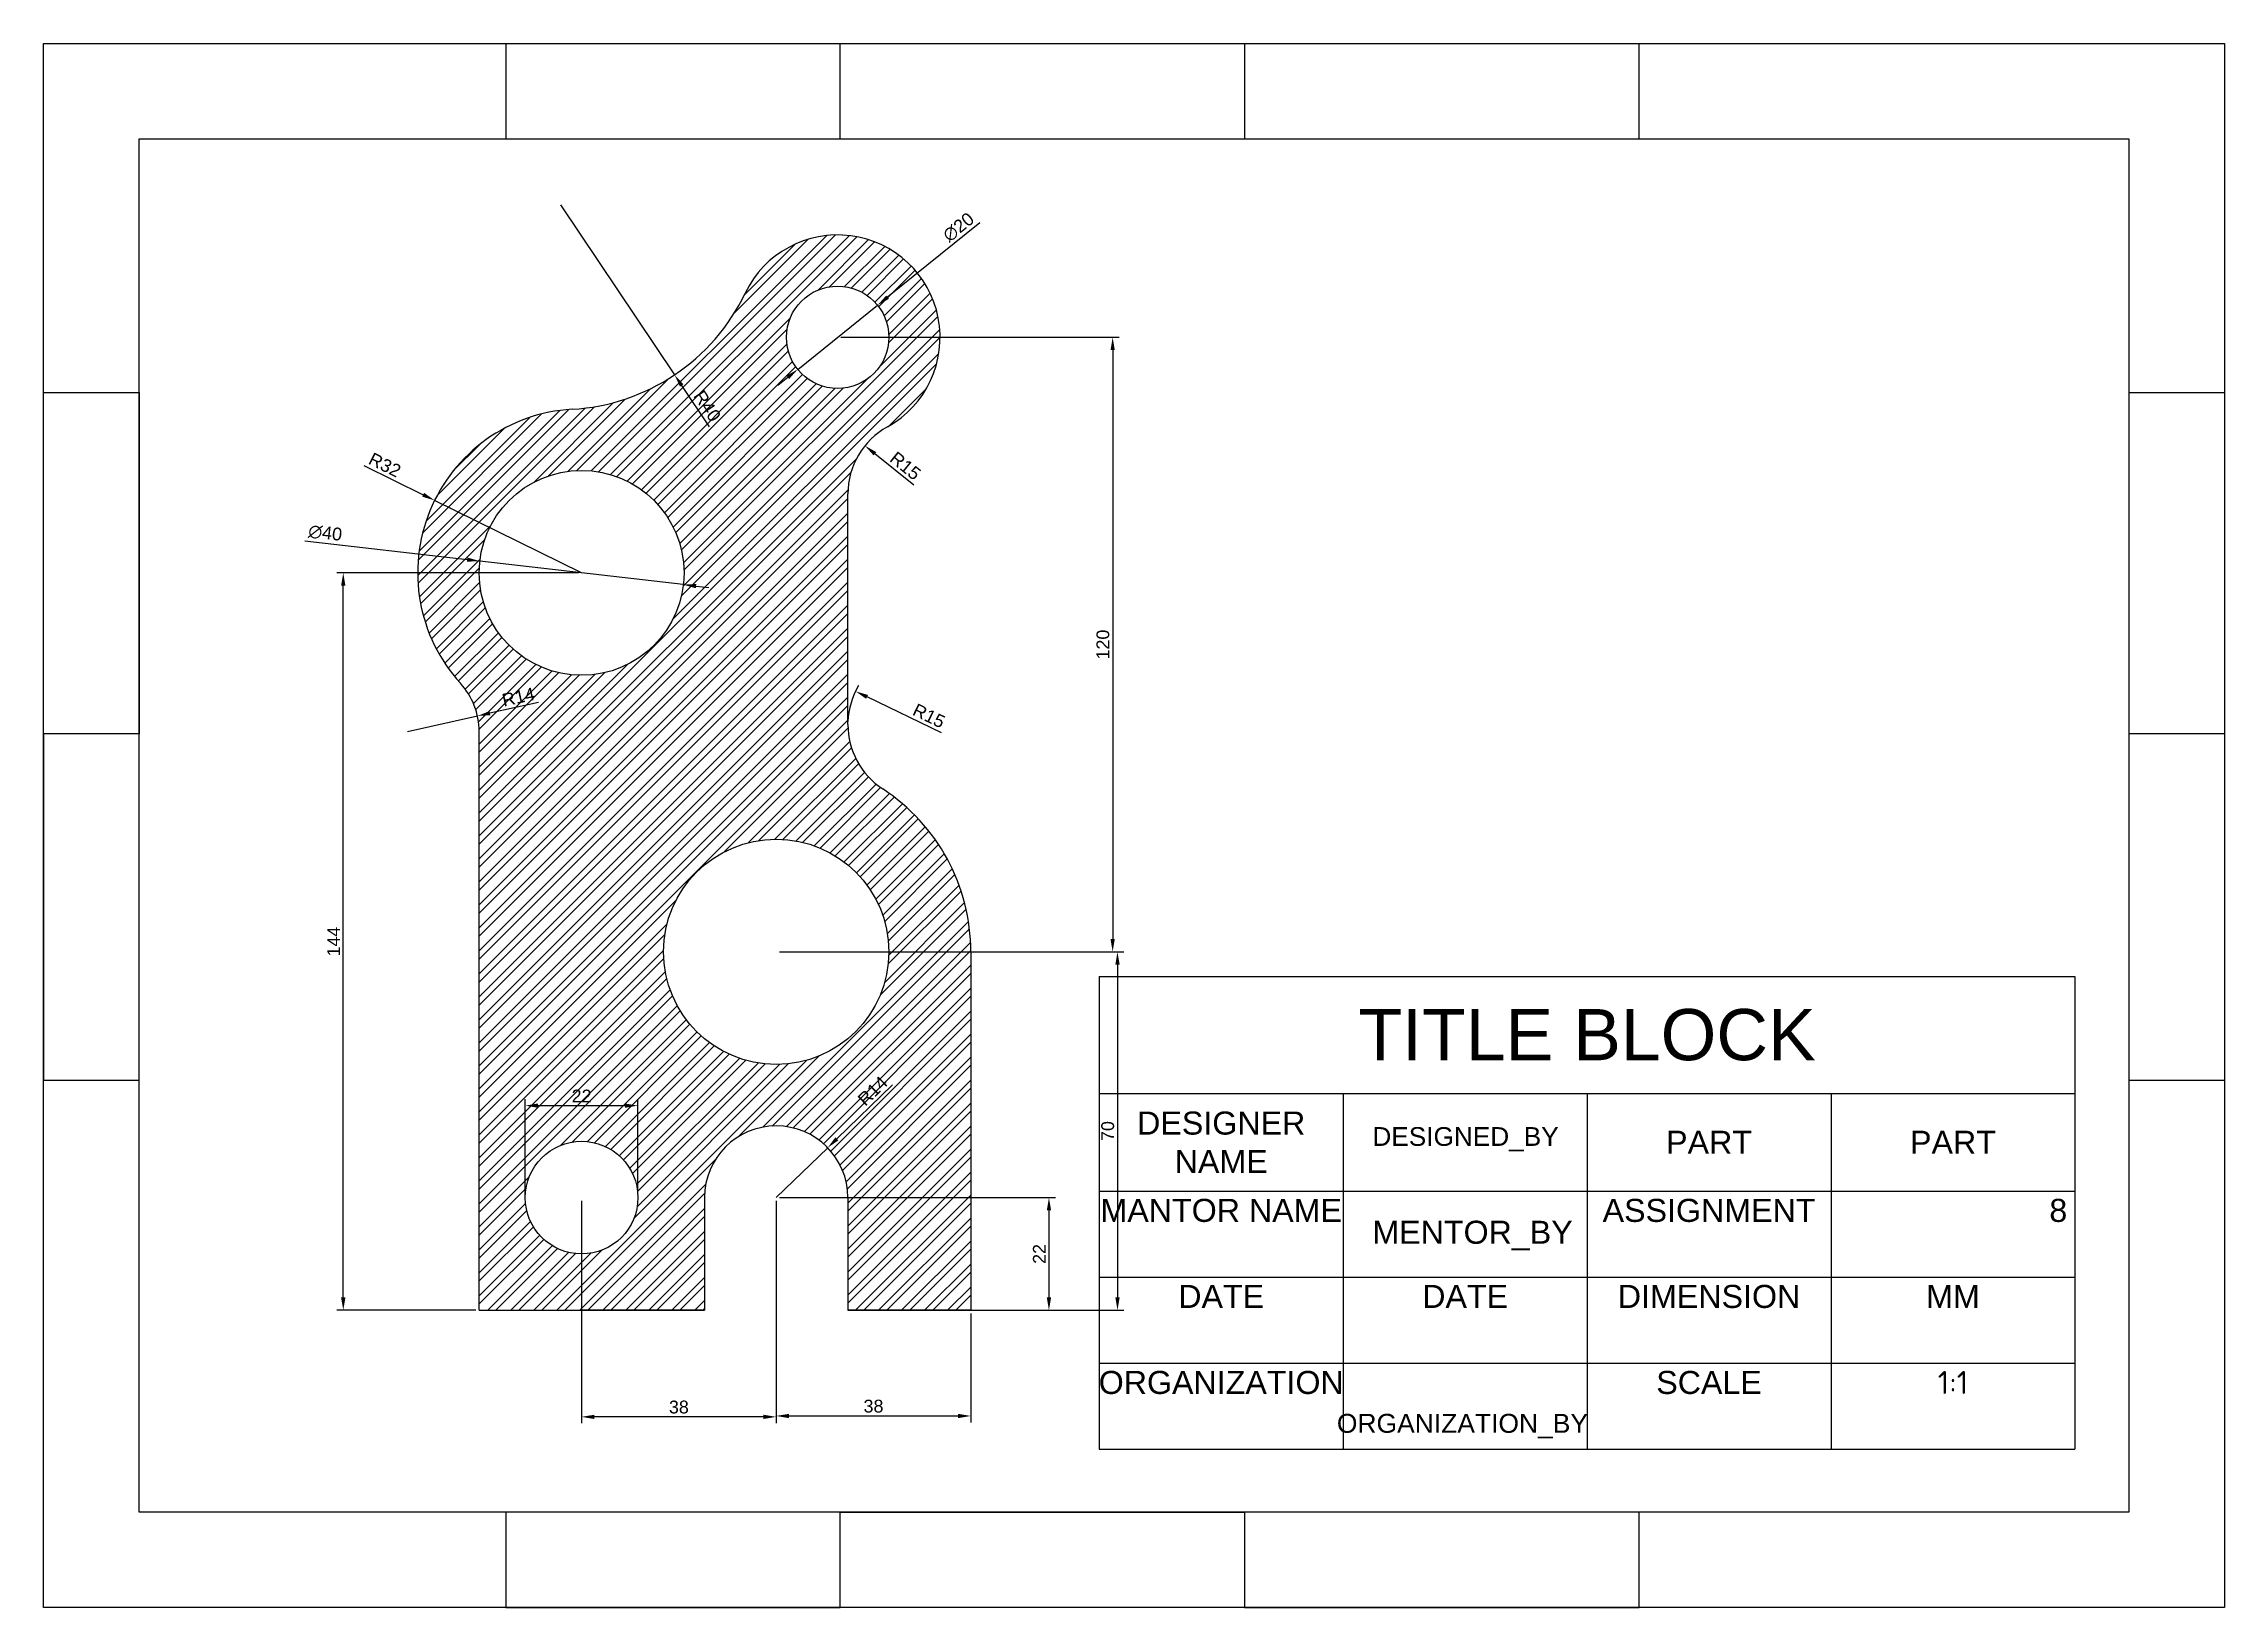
# Model space of a CAD drawing. Header units: millimetres. Extents: x 1867 to 2293, y 1143 to 1448.
import ezdxf

# ---------------------------------------------------------------- set-up
doc = ezdxf.new("R2010")
doc.units = ezdxf.units.MM
doc.styles.get("Standard").update_dxf_attribs({"font": 'arial.ttf'})
doc.dimstyles.new('ISO-25', dxfattribs={"dimtxt": 2.5, "dimasz": 2.5, "dimexe": 1.25, "dimexo": 0.625, "dimtad": 1, "dimtxsty": 'Standard', "dimcen": 2.5, "dimadec": 0, "dimazin": 0, "dimtfac": 1, "dimtmove": 0, "dimatfit": 3, "dimfxl": 1, "dimarcsym": 0})

# ---------------------------------------------------------------- blocks, each defined once
blk = doc.blocks.new('*D1')
at = {"color": 0, "lineweight": -2, "transparency": 16777216}
for p, q in [((2009.76, 1222.06), (2009.76, 1178.79)), ((2047.76, 1200.06), (2047.76, 1178.79)), ((2012.26, 1180.04), (2045.26, 1180.04))]:
    blk.add_line(p, q, dxfattribs=at)
at = {"color": 0, "transparency": 16777216}
for points in [[(2012.26, 1180.46), (2012.26, 1179.63), (2009.76, 1180.04)], [(2045.26, 1180.46), (2045.26, 1179.63), (2047.76, 1180.04)]]:
    blk.add_solid(points, dxfattribs=at)
at = {"layer": 'Defpoints', "color": 0, "transparency": 16777216}
for p in [(2009.76, 1222.68), (2047.76, 1200.68), (2047.76, 1180.04)]:
    blk.add_point(p, dxfattribs=at)
at = {"color": 0, "transparency": 16777216, "insert": (2028.76, 1181.95), "char_height": 2.5, "attachment_point": 5}
blk.add_mtext('38', dxfattribs=at)
blk = doc.blocks.new('*D2')
at = {"color": 0, "lineweight": -2, "transparency": 16777216}
for p, q in [((1971.76, 1222.06), (1971.76, 1178.62)), ((2009.76, 1222.06), (2009.76, 1178.62)), ((2007.26, 1179.87), (1974.26, 1179.87))]:
    blk.add_line(p, q, dxfattribs=at)
at = {"color": 0, "transparency": 16777216}
for points in [[(1974.26, 1180.28), (1974.26, 1179.45), (1971.76, 1179.87)], [(2007.26, 1180.28), (2007.26, 1179.45), (2009.76, 1179.87)]]:
    blk.add_solid(points, dxfattribs=at)
at = {"layer": 'Defpoints', "color": 0, "transparency": 16777216}
for p in [(1971.76, 1222.68), (2009.76, 1222.68), (1971.76, 1179.87)]:
    blk.add_point(p, dxfattribs=at)
at = {"color": 0, "transparency": 16777216, "insert": (1990.76, 1181.77), "char_height": 2.5, "attachment_point": 5}
blk.add_mtext('38', dxfattribs=at)
blk = doc.blocks.new('*D3')
at = {"color": 0, "lineweight": -2, "transparency": 16777216}
for p, q in [((1971.14, 1344.68), (1923.98, 1344.68)), ((1925.23, 1203.18), (1925.23, 1342.18)), ((1951.14, 1200.68), (1923.98, 1200.68))]:
    blk.add_line(p, q, dxfattribs=at)
at = {"color": 0, "transparency": 16777216}
for points in [[(1924.81, 1342.18), (1925.65, 1342.18), (1925.23, 1344.68)], [(1924.81, 1203.18), (1925.65, 1203.18), (1925.23, 1200.68)]]:
    blk.add_solid(points, dxfattribs=at)
at = {"layer": 'Defpoints', "color": 0, "transparency": 16777216}
for p in [(1925.23, 1344.68), (1971.76, 1344.68), (1951.76, 1200.68)]:
    blk.add_point(p, dxfattribs=at)
at = {"color": 0, "transparency": 16777216, "insert": (1923.35, 1272.68), "char_height": 2.5, "attachment_point": 5, "rotation": 90}
blk.add_mtext('144', dxfattribs=at)
blk = doc.blocks.new('*D4')
at = {"color": 0, "lineweight": -2, "transparency": 16777216}
for p, q in [((2010.39, 1270.68), (2077.65, 1270.68)), ((2076.4, 1268.18), (2076.4, 1203.18)), ((2048.39, 1200.68), (2077.65, 1200.68))]:
    blk.add_line(p, q, dxfattribs=at)
at = {"color": 0, "transparency": 16777216}
for points in [[(2075.98, 1268.18), (2076.82, 1268.18), (2076.4, 1270.68)], [(2075.98, 1203.18), (2076.82, 1203.18), (2076.4, 1200.68)]]:
    blk.add_solid(points, dxfattribs=at)
at = {"layer": 'Defpoints', "color": 0, "transparency": 16777216}
for p in [(2009.76, 1270.68), (2047.76, 1200.68), (2076.4, 1200.68)]:
    blk.add_point(p, dxfattribs=at)
at = {"color": 0, "transparency": 16777216, "insert": (2074.5, 1235.68), "char_height": 2.5, "attachment_point": 5, "rotation": 90}
blk.add_mtext('70', dxfattribs=at)
blk = doc.blocks.new('*D5')
at = {"color": 0, "lineweight": -2, "transparency": 16777216}
for p, q in [((2022.39, 1390.68), (2076.71, 1390.68)), ((2075.46, 1388.18), (2075.46, 1273.18)), ((2010.39, 1270.68), (2076.71, 1270.68))]:
    blk.add_line(p, q, dxfattribs=at)
at = {"color": 0, "transparency": 16777216}
for points in [[(2075.04, 1388.18), (2075.87, 1388.18), (2075.46, 1390.68)], [(2075.04, 1273.18), (2075.87, 1273.18), (2075.46, 1270.68)]]:
    blk.add_solid(points, dxfattribs=at)
at = {"layer": 'Defpoints', "color": 0, "transparency": 16777216}
for p in [(2021.76, 1390.68), (2009.76, 1270.68), (2075.46, 1270.68)]:
    blk.add_point(p, dxfattribs=at)
at = {"color": 0, "transparency": 16777216, "insert": (2073.56, 1330.68), "char_height": 2.5, "attachment_point": 5, "rotation": 90}
blk.add_mtext('120', dxfattribs=at)
blk = doc.blocks.new('*D6')
at = {"color": 0, "lineweight": -2, "transparency": 16777216}
for p, q in [((1967.63, 1416.56), (1989.92, 1383.35)), ((1996.73, 1373.21), (1991.32, 1381.28))]:
    blk.add_line(p, q, dxfattribs=at)
at = {"color": 0, "transparency": 16777216}
blk.add_solid([(1991.66, 1381.51), (1990.97, 1381.04), (1989.92, 1383.35)], dxfattribs=at)
at = {"layer": 'Defpoints', "color": 0, "transparency": 16777216}
for p in [(1967.63, 1416.56), (1989.92, 1383.35)]:
    blk.add_point(p, dxfattribs=at)
at = {"color": 0, "transparency": 16777216, "insert": (1996.3, 1377.26), "char_height": 2.5, "attachment_point": 5, "rotation": 303.8677}
blk.add_mtext('R40', dxfattribs=at)
blk = doc.blocks.new('*D7')
at = {"color": 0, "lineweight": -2, "transparency": 16777216}
for p, q in [((1937.76, 1313.7), (1951.43, 1316.74)), ((1963.35, 1319.4), (1953.87, 1317.29))]:
    blk.add_line(p, q, dxfattribs=at)
at = {"color": 0, "transparency": 16777216}
blk.add_solid([(1953.78, 1317.69), (1953.96, 1316.88), (1951.43, 1316.74)], dxfattribs=at)
at = {"layer": 'Defpoints', "color": 0, "transparency": 16777216}
for p in [(1951.43, 1316.74), (1937.76, 1313.7)]:
    blk.add_point(p, dxfattribs=at)
at = {"color": 0, "transparency": 16777216, "insert": (1959.42, 1320.45), "char_height": 2.5, "attachment_point": 5, "rotation": 12.5522}
blk.add_mtext('R14', dxfattribs=at)
blk = doc.blocks.new('*D8')
at = {"color": 0, "lineweight": -2, "transparency": 16777216}
for p, q in [((1929.28, 1365.64), (1940.82, 1359.95)), ((1971.76, 1344.68), (1943.06, 1358.84))]:
    blk.add_line(p, q, dxfattribs=at)
at = {"color": 0, "transparency": 16777216}
blk.add_solid([(1941.01, 1360.32), (1940.64, 1359.57), (1943.06, 1358.84)], dxfattribs=at)
at = {"layer": 'Defpoints', "color": 0, "transparency": 16777216}
for p in [(1943.06, 1358.84), (1971.76, 1344.68)]:
    blk.add_point(p, dxfattribs=at)
at = {"color": 0, "transparency": 16777216, "insert": (1933.35, 1365.75), "char_height": 2.5, "attachment_point": 5, "rotation": 333.7423}
blk.add_mtext('R32', dxfattribs=at)
blk = doc.blocks.new('*D9')
at = {"color": 0, "lineweight": -2, "transparency": 16777216}
blk.add_line((2036.62, 1361.82), (2029.04, 1367.94), dxfattribs=at)
at = {"color": 0, "transparency": 16777216}
blk.add_solid([(2029.3, 1368.27), (2028.78, 1367.62), (2027.09, 1369.51)], dxfattribs=at)
at = {"layer": 'Defpoints', "color": 0, "transparency": 16777216}
for p in [(2027.09, 1369.51), (2038.76, 1360.09)]:
    blk.add_point(p, dxfattribs=at)
at = {"color": 0, "transparency": 16777216, "insert": (2034.99, 1365.58), "char_height": 2.5, "attachment_point": 5, "rotation": 321.0761}
blk.add_mtext('R15', dxfattribs=at)
blk = doc.blocks.new('*D10')
at = {"color": 0, "lineweight": -2, "transparency": 16777216}
blk.add_line((2042.03, 1313.47), (2027.5, 1320.47), dxfattribs=at)
blk.add_arc((2038.76, 1315.05), 15, 149.5111, 177.6127, dxfattribs=at)
at = {"color": 0, "transparency": 16777216}
blk.add_solid([(2027.68, 1320.84), (2027.32, 1320.09), (2025.25, 1321.55)], dxfattribs=at)
at = {"layer": 'Defpoints', "color": 0, "transparency": 16777216}
for p in [(2025.25, 1321.55), (2038.76, 1315.05)]:
    blk.add_point(p, dxfattribs=at)
at = {"color": 0, "transparency": 16777216, "insert": (2039.59, 1316.76), "char_height": 2.5, "attachment_point": 5, "rotation": 334.2857}
blk.add_mtext('R15', dxfattribs=at)
blk = doc.blocks.new('*D11')
at = {"color": 0, "lineweight": -2, "transparency": 16777216}
for p, q in [((2032.49, 1244.7), (2021.61, 1234.16)), ((2009.76, 1222.68), (2019.82, 1232.42))]:
    blk.add_line(p, q, dxfattribs=at)
at = {"color": 0, "transparency": 16777216}
blk.add_solid([(2021.32, 1234.46), (2021.9, 1233.86), (2019.82, 1232.42)], dxfattribs=at)
at = {"layer": 'Defpoints', "color": 0, "transparency": 16777216}
for p in [(2019.82, 1232.42), (2009.76, 1222.68)]:
    blk.add_point(p, dxfattribs=at)
at = {"color": 0, "transparency": 16777216, "insert": (2028.59, 1243.54), "char_height": 2.5, "attachment_point": 5, "rotation": 44.085}
blk.add_mtext('R14', dxfattribs=at)
blk = doc.blocks.new('*D12')
at = {"color": 0, "lineweight": -2, "transparency": 16777216}
for p, q in [((1960.76, 1223.31), (1960.76, 1241.89)), ((1963.26, 1240.64), (1980.26, 1240.64)), ((1982.76, 1223.31), (1982.76, 1241.89))]:
    blk.add_line(p, q, dxfattribs=at)
at = {"color": 0, "transparency": 16777216}
for points in [[(1963.26, 1241.06), (1963.26, 1240.23), (1960.76, 1240.64)], [(1980.26, 1241.06), (1980.26, 1240.23), (1982.76, 1240.64)]]:
    blk.add_solid(points, dxfattribs=at)
at = {"layer": 'Defpoints', "color": 0, "transparency": 16777216}
for p in [(1982.76, 1240.64), (1960.76, 1222.68), (1982.76, 1222.68)]:
    blk.add_point(p, dxfattribs=at)
at = {"color": 0, "transparency": 16777216, "insert": (1971.76, 1242.52), "char_height": 2.5, "attachment_point": 5}
blk.add_mtext('22', dxfattribs=at)
blk = doc.blocks.new('*D13')
at = {"color": 0, "lineweight": -2, "transparency": 16777216}
for p, q in [((2010.39, 1222.68), (2064.27, 1222.68)), ((2063.02, 1220.18), (2063.02, 1203.18)), ((2024.39, 1200.68), (2064.27, 1200.68))]:
    blk.add_line(p, q, dxfattribs=at)
at = {"color": 0, "transparency": 16777216}
for points in [[(2062.6, 1220.18), (2063.44, 1220.18), (2063.02, 1222.68)], [(2062.6, 1203.18), (2063.44, 1203.18), (2063.02, 1200.68)]]:
    blk.add_solid(points, dxfattribs=at)
at = {"layer": 'Defpoints', "color": 0, "transparency": 16777216}
for p in [(2009.76, 1222.68), (2023.76, 1200.68), (2063.02, 1200.68)]:
    blk.add_point(p, dxfattribs=at)
at = {"color": 0, "transparency": 16777216, "insert": (2061.14, 1211.68), "char_height": 2.5, "attachment_point": 5, "rotation": 90}
blk.add_mtext('22', dxfattribs=at)
blk = doc.blocks.new('*D14')
at = {"color": 0, "lineweight": -2, "transparency": 16777216}
for p, q in [((1917.73, 1350.94), (1949.41, 1347.27)), ((1991.63, 1342.38), (1951.9, 1346.98)), ((1994.11, 1342.1), (1996.6, 1341.81))]:
    blk.add_line(p, q, dxfattribs=at)
at = {"color": 0, "transparency": 16777216}
for points in [[(1949.46, 1347.68), (1949.36, 1346.86), (1951.9, 1346.98)], [(1994.16, 1342.51), (1994.07, 1341.68), (1991.63, 1342.38)]]:
    blk.add_solid(points, dxfattribs=at)
at = {"layer": 'Defpoints', "color": 0, "transparency": 16777216}
for p in [(1951.9, 1346.98), (1991.63, 1342.38)]:
    blk.add_point(p, dxfattribs=at)
at = {"color": 0, "transparency": 16777216, "insert": (1921.71, 1352.46), "char_height": 2.5, "attachment_point": 5, "rotation": 353.3992}
blk.add_mtext('∅40', dxfattribs=at)
blk = doc.blocks.new('*D15')
at = {"color": 0, "lineweight": -2, "transparency": 16777216}
for p, q in [((2049.54, 1413.01), (2031.51, 1398.51)), ((2013.97, 1384.42), (2029.56, 1396.95)), ((2012.02, 1382.85), (2010.07, 1381.29))]:
    blk.add_line(p, q, dxfattribs=at)
at = {"color": 0, "transparency": 16777216}
for points in [[(2031.24, 1398.84), (2031.77, 1398.19), (2029.56, 1396.95)], [(2011.76, 1383.18), (2012.28, 1382.53), (2013.97, 1384.42)]]:
    blk.add_solid(points, dxfattribs=at)
at = {"layer": 'Defpoints', "color": 0, "transparency": 16777216}
for p in [(2029.56, 1396.95), (2013.97, 1384.42)]:
    blk.add_point(p, dxfattribs=at)
at = {"color": 0, "transparency": 16777216, "insert": (2045.36, 1412.18), "char_height": 2.5, "attachment_point": 5, "rotation": 38.7885}
blk.add_mtext('∅20', dxfattribs=at)
blk = doc.blocks.new('*T17')
at = {"color": 0, "linetype": 'ByBlock', "lineweight": -2, "transparency": 16777216}
for p, q in [((0, 0), (190.5, 0)), ((0, 0), (0, -92.3)), ((190.5, 0), (190.5, -92.3)), ((0, -22.8), (190.5, -22.8)), ((47.62, -22.8), (47.62, -92.3)), ((95.25, -22.8), (95.25, -92.3)), ((142.88, -22.8), (142.88, -92.3)), ((0, -41.9), (190.5, -41.9)), ((0, -58.7), (190.5, -58.7)), ((0, -75.5), (190.5, -75.5)), ((0, -92.3), (190.5, -92.3))]:
    blk.add_line(p, q, dxfattribs=at)
at = {"color": 0, "transparency": 16777216}
for s, insert, char_height, width, attachment_point in [('TITLE BLOCK', (95.25, -11.4), 10, 187.5, 5), ('DESIGNER NAME', (23.81, -32.35), 4.5, 44.625, 5), ('PART', (119.06, -32.35), 4.5, 44.625, 5), ('PART', (166.69, -32.35), 4.5, 44.625, 5), ('MANTOR NAME', (23.81, -43.4), 4.5, 44.625, 2), ('ASSIGNMENT', (119.06, -43.4), 4.5, 44.625, 2), ('8', (189, -43.4), 4.5, 44.625, 3), ('DATE', (23.81, -60.2), 4.5, 44.625, 2), ('DATE', (71.44, -60.2), 4.5, 44.625, 2), ('DIMENSION', (119.06, -60.2), 4.5, 44.625, 2), ('MM', (166.69, -60.2), 4.5, 44.625, 2), ('ORGANIZATION', (23.81, -77), 4.5, 44.625, 2), ('SCALE', (119.06, -77), 4.5, 44.625, 2), ('{\\fISOCPEUR|b0|i0|c0|p34;1:1\\~}', (166.69, -77), 4.5, 44.625, 2)]:
    blk.add_mtext(s, dxfattribs=dict(at, insert=insert, char_height=char_height, width=width, attachment_point=attachment_point))

msp = doc.modelspace()

# ---------------------------------------------------------------- hatches: boundary and pattern name
h = msp.add_hatch()
h.set_pattern_fill('STEEL', color=256)
h.set_pattern_definition([(45, (0, 0), (-2.245064, 2.245064), []), (45, (0, 1.5875), (-2.245064, 2.245064), [])])
h.paths.add_polyline_path([(2023.762, 1315.046), (2023.762, 1360.089, -0.2723534), (2031.477, 1373.201, 1.3686689), (2003.719, 1399.311, -0.2733686), (1969.927, 1376.631, 0.6312797), (1948.11, 1323.129, -0.1868857), (1951.762, 1313.7), (1951.762, 1200.683), (1995.762, 1200.683), (1995.762, 1222.683, -1), (2023.762, 1222.683), (2023.762, 1200.683), (2047.762, 1200.683), (2047.762, 1270.683, 0.253164), (2030.555, 1302.49, -0.253164)])
h.paths.add_polyline_path([(2031.762, 1270.683, -1), (1987.762, 1270.683, -1)], flags=16)
h.paths.add_polyline_path([(1951.762, 1344.683, -1), (1991.762, 1344.683, -1)], flags=16)
h.paths.add_polyline_path([(1982.762, 1222.683, -1), (1960.762, 1222.683, -1)], flags=16)
h.paths.add_polyline_path([(2011.762, 1390.683, -1), (2031.762, 1390.683, -1)], flags=16)
h.paths.add_polyline_path([(1991.977, 1379.039), (1996.244, 1372.682), (2000.522, 1375.553), (1996.255, 1381.91)], flags=24)
h.paths.add_polyline_path([(1956.201, 1317.047), (1963.675, 1318.711), (1962.555, 1323.739), (1955.082, 1322.075)], flags=24)
h.paths.add_polyline_path([(2027.63, 1238.959), (2033.13, 1244.286), (2029.546, 1247.986), (2024.046, 1242.659)], flags=24)
h.paths.add_polyline_path([(1969.236, 1239.902), (1974.371, 1239.902), (1974.371, 1245.054), (1969.236, 1245.054)], flags=24)

# ---------------------------------------------------------------- linework, layer by layer
for p, q in [((1956.978, 1448.035), (1956.978, 1429.409)), ((2022.226, 1429.409), (2022.226, 1448.035)), ((2022.226, 1448.035), (2101.21, 1448.035)), ((2101.21, 1448.035), (2101.21, 1429.409)), ((2178.232, 1429.409), (2178.232, 1448.035)), ((1956.978, 1429.409), (2022.226, 1429.409)), ((2101.21, 1429.409), (2178.232, 1429.409)), ((1866.726, 1379.902), (1885.352, 1379.902)), ((1885.352, 1379.902), (1885.352, 1313.24)), ((2273.897, 1379.902), (2292.523, 1379.902)), ((2292.523, 1379.902), (2292.523, 1313.24)), ((2023.762, 1315.046), (2023.762, 1360.089)), ((1885.352, 1313.24), (1866.726, 1313.24)), ((1866.726, 1313.24), (1866.726, 1245.597)), ((1951.762, 1200.683), (1951.762, 1313.7)), ((2292.523, 1313.24), (2273.897, 1313.24)), ((2273.897, 1313.24), (2273.897, 1245.597)), ((2047.762, 1270.683), (2047.762, 1200.683)), ((1866.726, 1245.597), (1885.352, 1245.597)), ((2273.897, 1245.597), (2292.523, 1245.597)), ((1995.762, 1222.683), (1995.762, 1200.683)), ((2023.762, 1222.683), (2023.762, 1200.683)), ((1951.762, 1200.683), (1995.762, 1200.683)), ((1995.762, 1200.683), (1971.762, 1200.683)), ((2047.762, 1200.683), (2023.762, 1200.683)), ((2023.762, 1200.683), (2047.762, 1200.683)), ((1956.978, 1161.289), (1956.978, 1142.663)), ((2022.226, 1142.663), (2022.226, 1161.289)), ((2022.226, 1161.289), (2101.21, 1161.289)), ((2101.21, 1161.289), (2101.21, 1142.663)), ((2178.232, 1142.663), (2178.232, 1161.289)), ((1956.978, 1142.663), (2022.226, 1142.663)), ((2101.21, 1142.663), (2178.232, 1142.663))]:
    msp.add_line(p, q)
for points in [[(1866.726, 1448.035), (2292.523, 1448.035), (2292.523, 1142.663), (1866.726, 1142.663)], [(1885.352, 1429.409), (2273.897, 1429.409), (2273.897, 1161.289), (1885.352, 1161.289)]]:
    msp.add_lwpolyline(points, close=True)
for centre, radius in [((2021.762, 1390.683), 10), ((1971.762, 1344.683), 20), ((2009.762, 1270.683), 22), ((1971.762, 1222.683), 11)]:
    msp.add_circle(centre, radius)
for centre, radius, start, end in [((2021.762, 1390.683), 20, 299.05928, 154.44631), ((1967.632, 1416.565), 40, 273.28906, 334.44631), ((1971.762, 1344.683), 32, 93.28906, 222.34261), ((2038.762, 1360.089), 15, 119.05928, 180), ((1937.762, 1313.7), 14, 0, 42.34261), ((2038.762, 1315.046), 15, 180, 236.82693), ((2009.762, 1270.683), 38, 0, 56.82693), ((2009.762, 1222.683), 14, 0, 180)]:
    msp.add_arc(centre, radius, start, end)

# ---------------------------------------------------------------- block references
msp.add_blockref('*T17', (2072.843, 1265.84))

# ---------------------------------------------------------------- texts
for tag, p, height in [('DESIGNED_BY', (2126.166, 1232.788), 3.662), ('MENTOR_BY', (2126.166, 1213.669), 4.5), ('ORGANIZATION_BY', (2119.237, 1176.758), 3.695)]:
    msp.add_attdef(tag, p, '', height=height)

# ---------------------------------------------------------------- dimensions: what is measured, and where the dimension line sits
for center, mpoint, picture, middle in [((1967.632, 1416.565), (1989.923, 1383.352), '*D6', (1996.298, 1377.264)), ((1937.762, 1313.7), (1951.428, 1316.742), '*D7', (1959.42, 1320.448))]:
    dim = msp.add_radius_dim(center=center, mpoint=mpoint, dimstyle='ISO-25')
    dim.commit()
    dim.dimension.update_dxf_attribs({"geometry": picture, "text_midpoint": middle})
for p1, p2, picture, middle in [((2013.968, 1384.419), (2029.557, 1396.948), '*D15', (2046.598, 1410.643)), ((1991.63, 1342.384), (1951.895, 1346.982), '*D14', (1921.48, 1350.502))]:
    dim = msp.add_diameter_dim_2p(p1=p1, p2=p2, dimstyle='ISO-25')
    dim.commit()
    dim.dimension.update_dxf_attribs({"geometry": picture, "text_midpoint": middle, "dimtype": 163})
for base, p1, p2, picture, middle in [((2075.458, 1270.683), (2021.762, 1390.683), (2009.762, 1270.683), '*D5', (2073.556, 1330.683)), ((2076.4, 1200.683), (2009.762, 1270.683), (2047.762, 1200.683), '*D4', (2074.499, 1235.683)), ((2063.019, 1200.683), (2009.762, 1222.683), (2023.762, 1200.683), '*D13', (2061.139, 1211.683))]:
    dim = msp.add_linear_dim(base=base, p1=p1, p2=p2, angle=90, dimstyle='ISO-25')
    dim.commit()
    dim.dimension.update_dxf_attribs({"geometry": picture, "text_midpoint": middle})
for center, mpoint, picture, middle in [((1971.762, 1344.683), (1943.064, 1358.841), '*D8', (1932.508, 1364.048)), ((2038.762, 1360.089), (2027.093, 1369.514), '*D9', (2033.8, 1364.097)), ((2038.762, 1315.046), (2025.248, 1321.554), '*D10', (2038.762, 1315.046)), ((2009.762, 1222.683), (2019.819, 1232.424), '*D11', (2029.903, 1242.191))]:
    dim = msp.add_radius_dim(center=center, mpoint=mpoint, dimstyle='ISO-25')
    dim.commit()
    dim.dimension.update_dxf_attribs({"geometry": picture, "text_midpoint": middle, "dimtype": 164})
dim = msp.add_linear_dim(base=(1925.23, 1344.683), p1=(1951.762, 1200.683), p2=(1971.762, 1344.683), angle=90, dimstyle='ISO-25')
dim.commit()
dim.dimension.update_dxf_attribs({"geometry": '*D3', "text_midpoint": (1925.23, 1272.683), "dimtype": 160})
for base, p1, p2, picture, middle in [((1982.762, 1240.643), (1960.762, 1222.683), (1982.762, 1222.683), '*D12', (1971.762, 1242.523)), ((1971.762, 1179.867), (2009.762, 1222.683), (1971.762, 1222.683), '*D2', (1990.762, 1181.77)), ((2047.762, 1180.043), (2009.762, 1222.683), (2047.762, 1200.683), '*D1', (2028.762, 1181.945))]:
    dim = msp.add_linear_dim(base=base, p1=p1, p2=p2, dimstyle='ISO-25')
    dim.commit()
    dim.dimension.update_dxf_attribs({"geometry": picture, "text_midpoint": middle})

doc.saveas('drawing.dxf')
